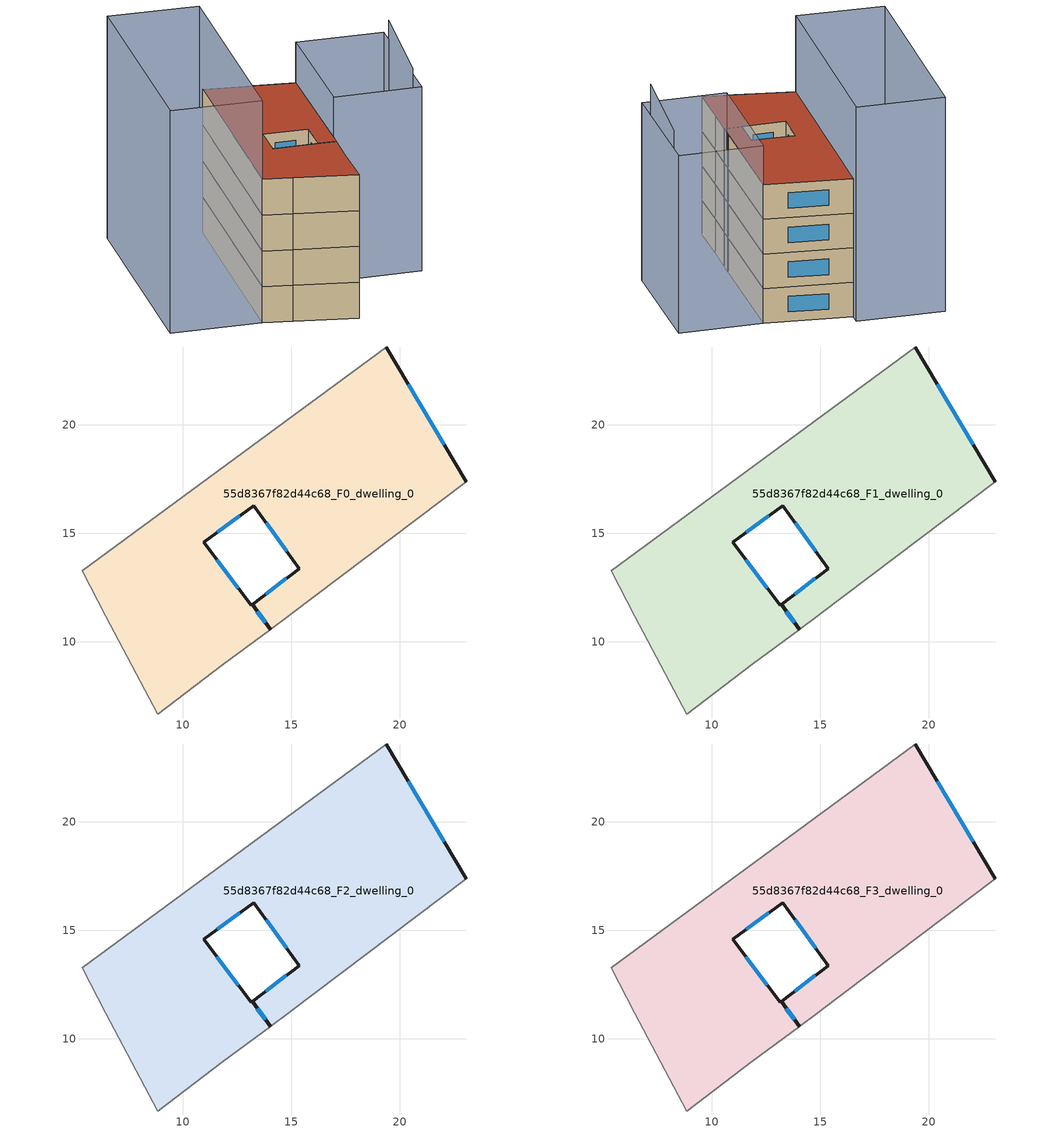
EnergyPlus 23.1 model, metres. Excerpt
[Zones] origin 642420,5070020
55d8367f82d44c68_F0_dwelling_0
 floor ground (EU_floor_Construction): 19.37,23.59 23.07,17.38 14.97,11.28 14.87,11.18 14.07,10.6 13.23,11.74 15.37,13.38 13.27,16.29 10.97,14.59 13.17,11.68 13.19,11.7 14.03,10.57 11.86,8.98 8.86,6.68 6.46,11.18 5.36,13.29 z0
 wall outside (EU_wall_Construction): 13.19,11.7 13.17,11.68 10.97,14.59 13.27,16.29 15.37,13.38 13.23,11.74 14.07,10.6 / 13.19,11.7 14.03,10.57 / 23.07,17.38 19.37,23.59 z0:3
 wall adiabatic (EU_wall_Construction): 19.37,23.59 5.36,13.29 6.46,11.18 8.86,6.68 11.86,8.98 14.03,10.57 / 14.07,10.6 14.87,11.18 14.97,11.28 23.07,17.38 z0:3
 window (EU_Window_Construction): 13.46,11.42 13.84,10.91 / 14.78,12.93 13.82,12.19 / 13.85,15.49 14.79,14.18 / 11.6,15.05 12.63,15.82 / 12.56,12.48 11.57,13.79 / 13.42,11.39 13.8,10.88 / 22.06,19.09 20.39,21.88 z0.83:2.17
55d8367f82d44c68_F1_dwelling_0
 floor to 55d8367f82d44c68_F0_dwelling_0 (EU_floor_Construction): 19.37,23.59 23.07,17.38 14.97,11.28 14.87,11.18 14.07,10.6 13.23,11.74 15.37,13.38 13.27,16.29 10.97,14.59 13.17,11.68 13.19,11.7 14.03,10.57 11.86,8.98 8.86,6.68 6.46,11.18 5.36,13.29 z3
 wall outside (EU_wall_Construction): 13.19,11.7 13.17,11.68 10.97,14.59 13.27,16.29 15.37,13.38 13.23,11.74 14.07,10.6 / 13.19,11.7 14.03,10.57 / 23.07,17.38 19.37,23.59 z3:6
 wall adiabatic (EU_wall_Construction): 19.37,23.59 5.36,13.29 6.46,11.18 8.86,6.68 11.86,8.98 14.03,10.57 / 14.07,10.6 14.87,11.18 14.97,11.28 23.07,17.38 z3:6
 window (EU_Window_Construction): 13.46,11.42 13.84,10.91 / 14.78,12.93 13.82,12.19 / 13.85,15.49 14.79,14.18 / 11.6,15.05 12.63,15.82 / 12.56,12.48 11.57,13.79 / 13.42,11.39 13.8,10.88 / 22.06,19.09 20.39,21.88 z3.83:5.17
55d8367f82d44c68_F2_dwelling_0
 floor to 55d8367f82d44c68_F1_dwelling_0 (EU_floor_Construction): 19.37,23.59 23.07,17.38 14.97,11.28 14.87,11.18 14.07,10.6 13.23,11.74 15.37,13.38 13.27,16.29 10.97,14.59 13.17,11.68 13.19,11.7 14.03,10.57 11.86,8.98 8.86,6.68 6.46,11.18 5.36,13.29 z6
 wall outside (EU_wall_Construction): 13.19,11.7 13.17,11.68 10.97,14.59 13.27,16.29 15.37,13.38 13.23,11.74 14.07,10.6 / 13.19,11.7 14.03,10.57 / 23.07,17.38 19.37,23.59 z6:9
 wall adiabatic (EU_wall_Construction): 19.37,23.59 5.36,13.29 6.46,11.18 8.86,6.68 11.86,8.98 14.03,10.57 / 14.07,10.6 14.87,11.18 14.97,11.28 23.07,17.38 z6:9
 window (EU_Window_Construction): 13.46,11.42 13.84,10.91 / 14.78,12.93 13.82,12.19 / 13.85,15.49 14.79,14.18 / 11.6,15.05 12.63,15.82 / 12.56,12.48 11.57,13.79 / 13.42,11.39 13.8,10.88 / 22.06,19.09 20.39,21.88 z6.83:8.17
55d8367f82d44c68_F3_dwelling_0
 floor to 55d8367f82d44c68_F2_dwelling_0 (EU_floor_Construction): 19.37,23.59 23.07,17.38 14.97,11.28 14.87,11.18 14.07,10.6 13.23,11.74 15.37,13.38 13.27,16.29 10.97,14.59 13.17,11.68 13.19,11.7 14.03,10.57 11.86,8.98 8.86,6.68 6.46,11.18 5.36,13.29 z9
 wall outside (EU_wall_Construction): 13.19,11.7 13.17,11.68 10.97,14.59 13.27,16.29 15.37,13.38 13.23,11.74 14.07,10.6 / 13.19,11.7 14.03,10.57 / 23.07,17.38 19.37,23.59 z9:12
 wall adiabatic (EU_wall_Construction): 19.37,23.59 5.36,13.29 6.46,11.18 8.86,6.68 11.86,8.98 14.03,10.57 / 14.07,10.6 14.87,11.18 14.97,11.28 23.07,17.38 z9:12
 window (EU_Window_Construction): 13.46,11.42 13.84,10.91 / 14.78,12.93 13.82,12.19 / 13.85,15.49 14.79,14.18 / 11.6,15.05 12.63,15.82 / 12.56,12.48 11.57,13.79 / 13.42,11.39 13.8,10.88 / 22.06,19.09 20.39,21.88 z9.83:11.17
 roof outside (EU_roof_Construction): 14.97,11.28 23.07,17.38 19.37,23.59 5.36,13.29 6.46,11.18 8.86,6.68 11.86,8.98 14.03,10.57 13.19,11.7 13.17,11.68 10.97,14.59 13.27,16.29 15.37,13.38 13.23,11.74 14.07,10.6 14.87,11.18 z12
shading: 18.47,6.05 26.18,10.98 z0:17; 14.59,11 23.07,17.38 / 23.07,17.38 27.27,11.81 / 27.27,11.81 18.79,5.42 / 18.79,5.42 14.59,11 z0:15.4; 20.09,24.12 5.36,13.29 / 5.36,13.29 1.04,19.16 / 1.04,19.16 15.77,29.99 / 15.77,29.99 20.09,24.12 z0:18.6
[Building]
EU S2 Campaign: North Axis=0; Terrain=City; Solar Distribution=FullExterior
[Site:Location]
Lyon-Bron: Latitude=45.75; Longitude=5; Time Zone=1; Elevation=198
[SizingPeriod:WeatherFileDays]
AnnualSizingPeriod: Begin Month=1; Begin Day of Month=1; End Month=12; End Day of Month=31; Day of Week for Start Day=Monday; Use Weather File Daylight Saving Period=No; Use Weather File Rain and Snow Indicators=No
[MATERIAL]
EU_InternalMass_Material: Roughness=MediumRough; Thickness=0.1; Conductivity=1; Density=1800; Specific Heat=900; Thermal Absorptance=0.9; Solar Absorptance=0.7; Visible Absorptance=0.7
[MATERIAL:NOMASS] Roughness=MediumRough; Thermal Absorptance=0.9; Solar Absorptance=0.7; Visible Absorptance=0.7
Name | Thermal Resistance
EU_wall_NoMass | 0.87146
EU_roof_NoMass | 0.842276
EU_floor_NoMass | 0.496999
[WINDOWMATERIAL:SIMPLEGLAZINGSYSTEM]
EU_Window_SimpleGlazing: UFactor=2.2525; Solar Heat Gain Coefficient=0.76; Visible Transmittance=0.76
[CONSTRUCTION]
EU_wall_Construction: EU_wall_NoMass
EU_roof_Construction: EU_roof_NoMass
EU_floor_Construction: EU_floor_NoMass
EU_InternalMass_Construction: EU_InternalMass_Material
EU_Window_Construction: EU_Window_SimpleGlazing
[ZONE] Type=1; Multiplier=1; Ceiling Height=autocalculate; Floor Area=autocalculate; Part of Total Floor Area=Yes
Name | Volume
55d8367f82d44c68_F0_dwelling_0 | 353.697
55d8367f82d44c68_F1_dwelling_0; 55d8367f82d44c68_F2_dwelling_0 | 353.698
55d8367f82d44c68_F3_dwelling_0 | 707.395
[INTERNALMASS] Construction=EU_InternalMass_Construction; Surface Area=117.899
Name | Zone or ZoneList
55d8367f82d44c68_F0_dwelling_0_EU_InternalMass | 55d8367f82d44c68_F0_dwelling_0
55d8367f82d44c68_F1_dwelling_0_EU_InternalMass | 55d8367f82d44c68_F1_dwelling_0
55d8367f82d44c68_F2_dwelling_0_EU_InternalMass | 55d8367f82d44c68_F2_dwelling_0
55d8367f82d44c68_F3_dwelling_0_EU_InternalMass | 55d8367f82d44c68_F3_dwelling_0
[OTHEREQUIPMENT] Fuel Type=Electricity; Design Level Calculation Method=Watts/Area; Power per Zone Floor Area=1; Fraction Latent=0; Fraction Radiant=0; Fraction Lost=0; Carbon Dioxide Generation Rate=0; EndUse Subcategory=EU_Step8_InternalGains
Name | Zone or ZoneList or Space or SpaceList | Schedule
EU_Step8_InternalGain_55d8367f82d44c68_F0_dwelling_0_f000 | 55d8367f82d44c68_F0_dwelling_0 | EU_Step8_GainSchedule_55d8367f82d44c68_F0_dwelling_0_f000
EU_Step8_InternalGain_55d8367f82d44c68_F1_dwelling_0_f000 | 55d8367f82d44c68_F1_dwelling_0 | EU_Step8_GainSchedule_55d8367f82d44c68_F1_dwelling_0_f000
EU_Step8_InternalGain_55d8367f82d44c68_F2_dwelling_0_f000 | 55d8367f82d44c68_F2_dwelling_0 | EU_Step8_GainSchedule_55d8367f82d44c68_F2_dwelling_0_f000
EU_Step8_InternalGain_55d8367f82d44c68_F3_dwelling_0_f000 | 55d8367f82d44c68_F3_dwelling_0 | EU_Step8_GainSchedule_55d8367f82d44c68_F3_dwelling_0_f000
[ZONEVENTILATION:DESIGNFLOWRATE] Schedule=EU_AlwaysOn; Design Flow Rate Calculation Method=AirChanges/Hour; Air Changes per Hour=0.425; Ventilation Type=Natural; Fan Pressure Rise=0; Fan Total Efficiency=1; Constant Term Coefficient=1; Temperature Term Coefficient=0; Velocity Term Coefficient=0; Velocity Squared Term Coefficient=0; Minimum Indoor Temperature=-100; Maximum Indoor Temperature=100; Delta Temperature=-100; Minimum Outdoor Temperature=-100; Maximum Outdoor Temperature=100; Maximum Wind Speed=40
Name | Zone or ZoneList or Space or SpaceList
EU_ConstantAir_55d8367f82d44c68_F0_dwelling_0 | 55d8367f82d44c68_F0_dwelling_0
EU_ConstantAir_55d8367f82d44c68_F1_dwelling_0 | 55d8367f82d44c68_F1_dwelling_0
EU_ConstantAir_55d8367f82d44c68_F2_dwelling_0 | 55d8367f82d44c68_F2_dwelling_0
EU_ConstantAir_55d8367f82d44c68_F3_dwelling_0 | 55d8367f82d44c68_F3_dwelling_0
[HVACTEMPLATE:THERMOSTAT] Constant Heating Setpoint=20; Constant Cooling Setpoint=50
EU_HeatOnly_55d8367f82d44c68_F0_dwelling_0; EU_HeatOnly_55d8367f82d44c68_F1_dwelling_0; EU_HeatOnly_55d8367f82d44c68_F2_dwelling_0; EU_HeatOnly_55d8367f82d44c68_F3_dwelling_0
[HVACTEMPLATE:ZONE:IDEALLOADSAIRSYSTEM] System Availability Schedule=EU_AlwaysOn; Maximum Heating Supply Air Temperature=50; Minimum Cooling Supply Air Temperature=13; Maximum Heating Supply Air Humidity Ratio=0.0156; Minimum Cooling Supply Air Humidity Ratio=0.0077; Heating Limit=NoLimit; Cooling Limit=NoLimit; Heating Availability Schedule=EU_AlwaysOn; Cooling Availability Schedule=EU_CoolingOff; Dehumidification Control Type=ConstantSensibleHeatRatio; Cooling Sensible Heat Ratio=0.7; Dehumidification Setpoint=60; Humidification Control Type=None; Humidification Setpoint=30; Outdoor Air Method=None; Outdoor Air Flow Rate per Person=0.00944; Outdoor Air Flow Rate per Zone Floor Area=0; Outdoor Air Flow Rate per Zone=0; Demand Controlled Ventilation Type=None; Outdoor Air Economizer Type=NoEconomizer; Heat Recovery Type=None; Sensible Heat Recovery Effectiveness=0.7; Latent Heat Recovery Effectiveness=0.65
Name | Template Thermostat
55d8367f82d44c68_F0_dwelling_0 | EU_HeatOnly_55d8367f82d44c68_F0_dwelling_0
55d8367f82d44c68_F1_dwelling_0 | EU_HeatOnly_55d8367f82d44c68_F1_dwelling_0
55d8367f82d44c68_F2_dwelling_0 | EU_HeatOnly_55d8367f82d44c68_F2_dwelling_0
55d8367f82d44c68_F3_dwelling_0 | EU_HeatOnly_55d8367f82d44c68_F3_dwelling_0
[SIZING:ZONE] Zone Cooling Design Supply Air Temperature Input Method=SupplyAirTemperature; Zone Cooling Design Supply Air Temperature=13; Zone Heating Design Supply Air Temperature Input Method=SupplyAirTemperature; Zone Heating Design Supply Air Temperature=50; Zone Cooling Design Supply Air Humidity Ratio=0.008; Zone Heating Design Supply Air Humidity Ratio=0.008; Cooling Design Air Flow Method=DesignDay; Cooling Design Air Flow Rate=0; Cooling Minimum Air Flow per Zone Floor Area=0.000762; Cooling Minimum Air Flow=0; Cooling Minimum Air Flow Fraction=0.2; Heating Design Air Flow Method=DesignDay; Heating Design Air Flow Rate=0; Heating Maximum Air Flow per Zone Floor Area=0.002032; Heating Maximum Air Flow=0.141576; Heating Maximum Air Flow Fraction=0.3; Account for Dedicated Outdoor Air System=No; Dedicated Outdoor Air System Control Strategy=NeutralSupplyAir; Dedicated Outdoor Air Low Setpoint Temperature for Design=autosize; Dedicated Outdoor Air High Setpoint Temperature for Design=autosize; Zone Load Sizing Method=Sensible Load Only No Latent Load; Zone Latent Cooling Design Supply Air Humidity Ratio Input Method=HumidityRatioDifference; Zone Cooling Design Supply Air Humidity Ratio Difference=0.005; Zone Latent Heating Design Supply Air Humidity Ratio Input Method=HumidityRatioDifference; Zone Humidification Design Supply Air Humidity Ratio Difference=0.005
55d8367f82d44c68_F0_dwelling_0; 55d8367f82d44c68_F1_dwelling_0; 55d8367f82d44c68_F2_dwelling_0; 55d8367f82d44c68_F3_dwelling_0
[SCHEDULE:CONSTANT]
Name | Hourly Value
EU_AlwaysOn | 1
EU_CoolingOff | 0
[SCHEDULE:FILE] Column Number=1; Rows to Skip at Top=0; Number of Hours of Data=8760; Column Separator=Comma; Interpolate to Timestep=No; Minutes per Item=60; Adjust Schedule for Daylight Savings=Yes
Name | File
EU_Step8_GainSchedule_55d8367f82d44c68_F0_dwelling_0_f000 | ../../schedules/55d8367f82d44c68/55d8367f82d44c68_F0_dwelling_0_f000_gain.csv
EU_Step8_GainSchedule_55d8367f82d44c68_F1_dwelling_0_f000 | ../../schedules/55d8367f82d44c68/55d8367f82d44c68_F1_dwelling_0_f000_gain.csv
EU_Step8_GainSchedule_55d8367f82d44c68_F2_dwelling_0_f000 | ../../schedules/55d8367f82d44c68/55d8367f82d44c68_F2_dwelling_0_f000_gain.csv
EU_Step8_GainSchedule_55d8367f82d44c68_F3_dwelling_0_f000 | ../../schedules/55d8367f82d44c68/55d8367f82d44c68_F3_dwelling_0_f000_gain.csv
